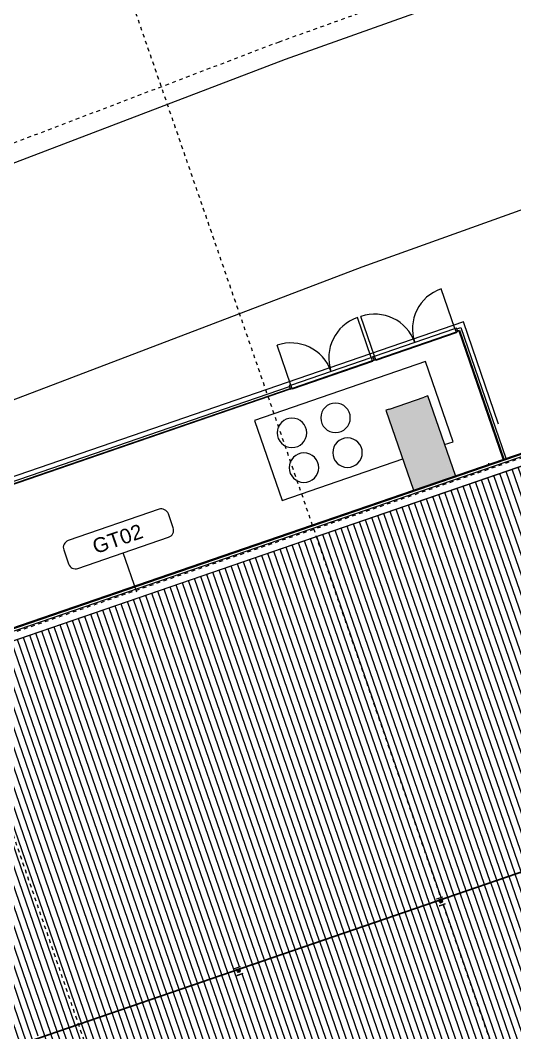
# Model space of a CAD drawing. Header units: metres. Extents: x -2477 to -2336, y 3945 to 4052.
# Drawn here: x -2428.6 to -2415.2, y 3994.95 to 4022.42 of the extents above; entities that cross this region are included whole.
import ezdxf

# ---------------------------------------------------------------- set-up
doc = ezdxf.new("R2010")
doc.units = ezdxf.units.M
doc.linetypes.add('AEC_Double Dash', pattern=[0.039, 0.015, -0.004, 0.006, -0.004, 0.006, -0.004])
doc.linetypes.add('Grid Line', pattern=[0.021, 0.012, -0.003, 0.003, -0.003])
for name, color, linetype, lineweight in [('A-DETL-GENF', 92, 'Continuous', 5), ('A-DOOR', 31, 'Continuous', 5), ('A-FLOR', 192, 'Continuous', 5), ('A-GENM', 13, 'Continuous', 5), ('A-GLAZ-CURT', 52, 'Continuous', 5), ('A-GLAZ-CWMG', 51, 'Continuous', 5), ('A-ROOF', 132, 'Continuous', 5), ('A-ROOF-IDEN', 132, 'Continuous', 5), ('A-ROOF-OTLN', 132, 'Continuous', 5), ('A-ROOF-PATT', 132, 'Continuous', 5), ('A-WALL', 113, 'Continuous', 5), ('C-PROP-LINE', 91, 'AEC_Double Dash', 13), ('Q-SPCQ', 91, 'Continuous', 5), ('S-GRID', 1, 'Continuous', 5)]:
    doc.layers.add(name, color=color, linetype=linetype, lineweight=lineweight)
doc.styles.add('Arial_1', font='arial.ttf', dxfattribs={"height": 0.4})

# ---------------------------------------------------------------- blocks, each defined once
blk = doc.blocks.new('Mechanical - Condensers - Mechanical - Condensers-1249279-ROOF - Part A')
at = {"layer": 'A-GENM'}
for points in [[(-2417.848, 4009.708), (-2416.902, 4010.034), (-2417.648, 4012.199), (-2418.593, 4011.874), (-2417.854, 4009.726)], [(-2416.902, 4010.034), (-2416.807, 4010.066), (-2417.553, 4012.232), (-2417.648, 4012.199), (-2416.908, 4010.052)], [(-2417.942, 4009.676), (-2417.848, 4009.708), (-2418.593, 4011.874), (-2418.688, 4011.841), (-2417.96, 4009.726)]]:
    blk.add_hatch(color=256, dxfattribs=at).paths.add_polyline_path(points)
for p, q in [((-2417.617, 4013.162), (-2422.251, 4011.566)), ((-2416.869, 4010.987), (-2417.617, 4013.162)), ((-2418.593, 4011.874), (-2417.648, 4012.199)), ((-2417.553, 4012.232), (-2417.648, 4012.199)), ((-2416.807, 4010.066), (-2417.553, 4012.232)), ((-2418.593, 4011.874), (-2418.688, 4011.841)), ((-2418.688, 4011.841), (-2417.942, 4009.676)), ((-2422.251, 4011.566), (-2421.502, 4009.392)), ((-2417.097, 4010.908), (-2416.869, 4010.987)), ((-2421.502, 4009.392), (-2418.232, 4010.518))]:
    blk.add_line(p, q, dxfattribs=at)
for centre, start, end in [((-2420.053, 4011.634), 0, 180), ((-2421.235, 4011.227), 0, 180), ((-2420.053, 4011.634), 180, 0), ((-2421.235, 4011.227), 180, 0), ((-2419.728, 4010.689), 0, 180), ((-2420.91, 4010.282), 0, 180), ((-2419.728, 4010.689), 180, 0), ((-2420.91, 4010.282), 180, 0)]:
    blk.add_arc(centre, 0.4, start, end, dxfattribs=at)
blk = doc.blocks.new('Static Line_Sayfa_Metal Deck_Pan Mount - Up to 15 _ pitch - Max 2 Users-1845519-ROOF - Part A')
at = {"layer": 'Q-SPCQ'}
for p, q in [((-2356.89, 4019.336), (-2444.629, 3989.124)), ((-2444.627, 3989.116), (-2356.888, 4019.328)), ((-2417.309, 3998.582), (-2417.306, 3998.584)), ((-2417.305, 3998.584), (-2417.148, 3998.638)), ((-2417.274, 3998.546), (-2417.277, 3998.544)), ((-2417.276, 3998.539), (-2417.277, 3998.544)), ((-2417.274, 3998.534), (-2417.276, 3998.539)), ((-2417.274, 3998.534), (-2417.269, 3998.534)), ((-2417.152, 3998.588), (-2417.271, 3998.547)), ((-2417.267, 3998.535), (-2417.147, 3998.576)), ((-2417.245, 3998.543), (-2417.245, 3998.542)), ((-2417.243, 3998.537), (-2417.245, 3998.541)), ((-2417.245, 3998.541), (-2417.245, 3998.541)), ((-2417.227, 3998.49), (-2417.243, 3998.537)), ((-2417.227, 3998.49), (-2417.227, 3998.49)), ((-2417.213, 3998.511), (-2417.213, 3998.511)), ((-2417.208, 3998.481), (-2417.161, 3998.497)), ((-2417.208, 3998.481), (-2417.161, 3998.497)), ((-2417.206, 3998.515), (-2417.205, 3998.514)), ((-2417.204, 3998.515), (-2417.204, 3998.515)), ((-2417.185, 3998.522), (-2417.185, 3998.522)), ((-2417.183, 3998.522), (-2417.183, 3998.522)), ((-2417.175, 3998.524), (-2417.176, 3998.524)), ((-2417.169, 3998.568), (-2417.17, 3998.569)), ((-2417.169, 3998.567), (-2417.169, 3998.567)), ((-2417.169, 3998.567), (-2417.168, 3998.563)), ((-2417.168, 3998.563), (-2417.152, 3998.516)), ((-2417.151, 3998.516), (-2417.152, 3998.516)), ((-2417.145, 3998.589), (-2417.149, 3998.589)), ((-2417.147, 3998.639), (-2417.143, 3998.639)), ((-2417.145, 3998.589), (-2417.143, 3998.585)), ((-2417.145, 3998.577), (-2417.141, 3998.579)), ((-2417.143, 3998.585), (-2417.141, 3998.579)), ((-2417.241, 3998.396), (-2417.244, 3998.393)), ((-2417.242, 3998.394), (-2417.239, 3998.396)), ((-2417.083, 3998.45), (-2417.24, 3998.396)), ((-2417.239, 3998.396), (-2417.085, 3998.449)), ((-2417.084, 3998.45), (-2417.08, 3998.45)), ((-2417.079, 3998.45), (-2417.082, 3998.45)), ((-2422.793, 3996.694), (-2422.789, 3996.696)), ((-2422.789, 3996.696), (-2422.632, 3996.75)), ((-2422.757, 3996.658), (-2422.761, 3996.655)), ((-2422.759, 3996.651), (-2422.761, 3996.655)), ((-2422.757, 3996.646), (-2422.759, 3996.651)), ((-2422.757, 3996.646), (-2422.753, 3996.646)), ((-2422.635, 3996.7), (-2422.755, 3996.659)), ((-2422.751, 3996.646), (-2422.631, 3996.688)), ((-2422.729, 3996.655), (-2422.728, 3996.653)), ((-2422.727, 3996.649), (-2422.728, 3996.653)), ((-2422.728, 3996.653), (-2422.728, 3996.653)), ((-2422.711, 3996.602), (-2422.727, 3996.649)), ((-2422.567, 3996.562), (-2422.724, 3996.508)), ((-2422.722, 3996.508), (-2422.568, 3996.561)), ((-2422.711, 3996.602), (-2422.711, 3996.602)), ((-2422.697, 3996.623), (-2422.697, 3996.623)), ((-2422.692, 3996.593), (-2422.644, 3996.609)), ((-2422.692, 3996.593), (-2422.644, 3996.609)), ((-2422.689, 3996.626), (-2422.689, 3996.626)), ((-2422.687, 3996.627), (-2422.687, 3996.627)), ((-2422.669, 3996.634), (-2422.669, 3996.634)), ((-2422.667, 3996.633), (-2422.667, 3996.634)), ((-2422.659, 3996.636), (-2422.659, 3996.636)), ((-2422.653, 3996.679), (-2422.653, 3996.681)), ((-2422.653, 3996.679), (-2422.653, 3996.679)), ((-2422.653, 3996.679), (-2422.651, 3996.675)), ((-2422.651, 3996.675), (-2422.635, 3996.628)), ((-2422.635, 3996.628), (-2422.635, 3996.628)), ((-2422.628, 3996.701), (-2422.633, 3996.701)), ((-2422.631, 3996.751), (-2422.627, 3996.751)), ((-2422.629, 3996.689), (-2422.625, 3996.691)), ((-2422.628, 3996.701), (-2422.627, 3996.696)), ((-2422.627, 3996.696), (-2422.625, 3996.691)), ((-2422.567, 3996.561), (-2422.564, 3996.561)), ((-2422.562, 3996.562), (-2422.566, 3996.562)), ((-2422.725, 3996.508), (-2422.728, 3996.505)), ((-2422.726, 3996.506), (-2422.723, 3996.508))]:
    blk.add_line(p, q, dxfattribs=at)
at = {"layer": 'Q-SPCQ', "flags": 128}
for points in [[(-2417.274, 3998.546), (-2417.273, 3998.546), (-2417.273, 3998.546), (-2417.272, 3998.547), (-2417.272, 3998.547), (-2417.272, 3998.547), (-2417.271, 3998.547)], [(-2417.267, 3998.535), (-2417.268, 3998.535), (-2417.268, 3998.534), (-2417.268, 3998.534), (-2417.269, 3998.534), (-2417.269, 3998.534), (-2417.269, 3998.534)], [(-2417.198, 3998.529), (-2417.199, 3998.529), (-2417.199, 3998.529), (-2417.2, 3998.529), (-2417.2, 3998.529), (-2417.2, 3998.528), (-2417.201, 3998.528), (-2417.201, 3998.528), (-2417.202, 3998.528), (-2417.202, 3998.527), (-2417.202, 3998.527), (-2417.203, 3998.527), (-2417.203, 3998.526), (-2417.203, 3998.526), (-2417.204, 3998.526), (-2417.204, 3998.525), (-2417.204, 3998.525), (-2417.204, 3998.525), (-2417.205, 3998.524), (-2417.205, 3998.524), (-2417.205, 3998.523), (-2417.205, 3998.523), (-2417.206, 3998.522), (-2417.206, 3998.522), (-2417.206, 3998.522), (-2417.206, 3998.521), (-2417.206, 3998.521), (-2417.206, 3998.52), (-2417.206, 3998.52), (-2417.206, 3998.519), (-2417.206, 3998.519), (-2417.206, 3998.518), (-2417.206, 3998.518), (-2417.206, 3998.517), (-2417.206, 3998.517), (-2417.206, 3998.516), (-2417.206, 3998.516), (-2417.206, 3998.516), (-2417.206, 3998.515), (-2417.206, 3998.515), (-2417.206, 3998.515)], [(-2417.198, 3998.528), (-2417.198, 3998.528), (-2417.199, 3998.528), (-2417.199, 3998.527), (-2417.199, 3998.527), (-2417.2, 3998.527), (-2417.2, 3998.527), (-2417.2, 3998.527), (-2417.201, 3998.526), (-2417.201, 3998.526), (-2417.201, 3998.526), (-2417.201, 3998.526), (-2417.202, 3998.525), (-2417.202, 3998.525), (-2417.202, 3998.525), (-2417.202, 3998.524), (-2417.203, 3998.524), (-2417.203, 3998.524), (-2417.203, 3998.523), (-2417.203, 3998.523), (-2417.203, 3998.523), (-2417.204, 3998.522), (-2417.204, 3998.522), (-2417.204, 3998.522), (-2417.204, 3998.521), (-2417.204, 3998.521), (-2417.204, 3998.521), (-2417.204, 3998.52), (-2417.204, 3998.52), (-2417.204, 3998.519), (-2417.204, 3998.519), (-2417.204, 3998.519), (-2417.204, 3998.518), (-2417.204, 3998.518), (-2417.204, 3998.517), (-2417.204, 3998.517), (-2417.204, 3998.517), (-2417.204, 3998.516), (-2417.204, 3998.516), (-2417.204, 3998.516), (-2417.204, 3998.515)], [(-2417.183, 3998.522), (-2417.184, 3998.523), (-2417.184, 3998.523), (-2417.184, 3998.524), (-2417.184, 3998.524), (-2417.184, 3998.524), (-2417.185, 3998.525), (-2417.185, 3998.525), (-2417.185, 3998.525), (-2417.185, 3998.526), (-2417.186, 3998.526), (-2417.186, 3998.527), (-2417.186, 3998.527), (-2417.187, 3998.527), (-2417.187, 3998.528), (-2417.188, 3998.528), (-2417.188, 3998.528), (-2417.188, 3998.528), (-2417.189, 3998.529), (-2417.189, 3998.529), (-2417.19, 3998.529), (-2417.19, 3998.529), (-2417.19, 3998.529), (-2417.191, 3998.53), (-2417.191, 3998.53), (-2417.192, 3998.53), (-2417.192, 3998.53), (-2417.193, 3998.53), (-2417.193, 3998.53), (-2417.194, 3998.53), (-2417.194, 3998.53), (-2417.195, 3998.53), (-2417.195, 3998.53), (-2417.195, 3998.53), (-2417.196, 3998.53), (-2417.196, 3998.53), (-2417.197, 3998.53), (-2417.197, 3998.53), (-2417.198, 3998.53), (-2417.198, 3998.529), (-2417.198, 3998.529)], [(-2417.185, 3998.522), (-2417.186, 3998.522), (-2417.186, 3998.523), (-2417.186, 3998.523), (-2417.186, 3998.523), (-2417.186, 3998.524), (-2417.186, 3998.524), (-2417.187, 3998.524), (-2417.187, 3998.525), (-2417.187, 3998.525), (-2417.187, 3998.525), (-2417.188, 3998.525), (-2417.188, 3998.526), (-2417.188, 3998.526), (-2417.189, 3998.526), (-2417.189, 3998.526), (-2417.189, 3998.527), (-2417.19, 3998.527), (-2417.19, 3998.527), (-2417.19, 3998.527), (-2417.191, 3998.527), (-2417.191, 3998.528), (-2417.191, 3998.528), (-2417.192, 3998.528), (-2417.192, 3998.528), (-2417.192, 3998.528), (-2417.193, 3998.528), (-2417.193, 3998.528), (-2417.194, 3998.528), (-2417.194, 3998.528), (-2417.194, 3998.528), (-2417.195, 3998.528), (-2417.195, 3998.528), (-2417.195, 3998.528), (-2417.196, 3998.528), (-2417.196, 3998.528), (-2417.197, 3998.528), (-2417.197, 3998.528), (-2417.197, 3998.528), (-2417.198, 3998.528), (-2417.198, 3998.528)], [(-2417.152, 3998.588), (-2417.151, 3998.588), (-2417.151, 3998.588), (-2417.15, 3998.589), (-2417.15, 3998.589), (-2417.15, 3998.589), (-2417.149, 3998.589)], [(-2417.145, 3998.577), (-2417.146, 3998.577), (-2417.146, 3998.577), (-2417.146, 3998.576), (-2417.147, 3998.576), (-2417.147, 3998.576), (-2417.147, 3998.576)], [(-2422.757, 3996.658), (-2422.757, 3996.658), (-2422.756, 3996.658), (-2422.756, 3996.658), (-2422.756, 3996.658), (-2422.755, 3996.659), (-2422.755, 3996.659)], [(-2422.751, 3996.646), (-2422.751, 3996.646), (-2422.752, 3996.646), (-2422.752, 3996.646), (-2422.752, 3996.646), (-2422.753, 3996.646), (-2422.753, 3996.646)], [(-2422.682, 3996.641), (-2422.682, 3996.641), (-2422.683, 3996.641), (-2422.683, 3996.641), (-2422.684, 3996.641), (-2422.684, 3996.64), (-2422.684, 3996.64), (-2422.685, 3996.64), (-2422.685, 3996.639), (-2422.686, 3996.639), (-2422.686, 3996.639), (-2422.686, 3996.639), (-2422.687, 3996.638), (-2422.687, 3996.638), (-2422.687, 3996.638), (-2422.688, 3996.637), (-2422.688, 3996.637), (-2422.688, 3996.636), (-2422.688, 3996.636), (-2422.689, 3996.636), (-2422.689, 3996.635), (-2422.689, 3996.635), (-2422.689, 3996.634), (-2422.689, 3996.634), (-2422.689, 3996.633), (-2422.69, 3996.633), (-2422.69, 3996.633), (-2422.69, 3996.632), (-2422.69, 3996.632), (-2422.69, 3996.631), (-2422.69, 3996.631), (-2422.69, 3996.63), (-2422.69, 3996.63), (-2422.69, 3996.629), (-2422.69, 3996.629), (-2422.69, 3996.628), (-2422.69, 3996.628), (-2422.69, 3996.627), (-2422.689, 3996.627), (-2422.689, 3996.626), (-2422.689, 3996.626)], [(-2422.681, 3996.64), (-2422.682, 3996.639), (-2422.682, 3996.639), (-2422.682, 3996.639), (-2422.683, 3996.639), (-2422.683, 3996.639), (-2422.683, 3996.639), (-2422.684, 3996.638), (-2422.684, 3996.638), (-2422.684, 3996.638), (-2422.685, 3996.638), (-2422.685, 3996.637), (-2422.685, 3996.637), (-2422.685, 3996.637), (-2422.686, 3996.637), (-2422.686, 3996.636), (-2422.686, 3996.636), (-2422.686, 3996.636), (-2422.687, 3996.635), (-2422.687, 3996.635), (-2422.687, 3996.635), (-2422.687, 3996.634), (-2422.687, 3996.634), (-2422.687, 3996.634), (-2422.688, 3996.633), (-2422.688, 3996.633), (-2422.688, 3996.632), (-2422.688, 3996.632), (-2422.688, 3996.632), (-2422.688, 3996.631), (-2422.688, 3996.631), (-2422.688, 3996.63), (-2422.688, 3996.63), (-2422.688, 3996.63), (-2422.688, 3996.629), (-2422.688, 3996.629), (-2422.688, 3996.629), (-2422.688, 3996.628), (-2422.688, 3996.628), (-2422.687, 3996.627), (-2422.687, 3996.627)], [(-2422.667, 3996.634), (-2422.667, 3996.634), (-2422.667, 3996.635), (-2422.668, 3996.635), (-2422.668, 3996.636), (-2422.668, 3996.636), (-2422.668, 3996.637), (-2422.668, 3996.637), (-2422.669, 3996.637), (-2422.669, 3996.638), (-2422.669, 3996.638), (-2422.67, 3996.638), (-2422.67, 3996.639), (-2422.67, 3996.639), (-2422.671, 3996.639), (-2422.671, 3996.64), (-2422.671, 3996.64), (-2422.672, 3996.64), (-2422.672, 3996.64), (-2422.673, 3996.641), (-2422.673, 3996.641), (-2422.674, 3996.641), (-2422.674, 3996.641), (-2422.674, 3996.641), (-2422.675, 3996.641), (-2422.675, 3996.642), (-2422.676, 3996.642), (-2422.676, 3996.642), (-2422.677, 3996.642), (-2422.677, 3996.642), (-2422.678, 3996.642), (-2422.678, 3996.642), (-2422.679, 3996.642), (-2422.679, 3996.642), (-2422.68, 3996.642), (-2422.68, 3996.642), (-2422.68, 3996.642), (-2422.681, 3996.642), (-2422.681, 3996.641), (-2422.682, 3996.641), (-2422.682, 3996.641)], [(-2422.669, 3996.634), (-2422.669, 3996.634), (-2422.669, 3996.634), (-2422.669, 3996.635), (-2422.67, 3996.635), (-2422.67, 3996.635), (-2422.67, 3996.636), (-2422.67, 3996.636), (-2422.671, 3996.636), (-2422.671, 3996.637), (-2422.671, 3996.637), (-2422.671, 3996.637), (-2422.672, 3996.638), (-2422.672, 3996.638), (-2422.672, 3996.638), (-2422.672, 3996.638), (-2422.673, 3996.638), (-2422.673, 3996.639), (-2422.673, 3996.639), (-2422.674, 3996.639), (-2422.674, 3996.639), (-2422.674, 3996.639), (-2422.675, 3996.64), (-2422.675, 3996.64), (-2422.676, 3996.64), (-2422.676, 3996.64), (-2422.676, 3996.64), (-2422.677, 3996.64), (-2422.677, 3996.64), (-2422.677, 3996.64), (-2422.678, 3996.64), (-2422.678, 3996.64), (-2422.679, 3996.64), (-2422.679, 3996.64), (-2422.679, 3996.64), (-2422.68, 3996.64), (-2422.68, 3996.64), (-2422.681, 3996.64), (-2422.681, 3996.64), (-2422.681, 3996.64), (-2422.681, 3996.64)], [(-2422.635, 3996.7), (-2422.635, 3996.7), (-2422.634, 3996.7), (-2422.634, 3996.7), (-2422.634, 3996.7), (-2422.633, 3996.7), (-2422.633, 3996.701)], [(-2422.629, 3996.689), (-2422.629, 3996.689), (-2422.629, 3996.688), (-2422.63, 3996.688), (-2422.63, 3996.688), (-2422.631, 3996.688), (-2422.631, 3996.688)]]:
    blk.add_lwpolyline(points, dxfattribs=at)
at = {"layer": 'Q-SPCQ'}
for centre, major_axis, ratio, start_param, end_param in [((-2417.305, 3998.584), (0.000946, 0.000326), 0.087156, 1.570796, 2.889433), ((-2417.305, 3998.523), (0.0662, 0.0228), 0.087156, 5.824402, 6.053794), ((-2417.213, 3998.495), (0.0142, 0.0049), 0.996195, 3.141593, 4.712389), ((-2417.213, 3998.495), (0.0142, 0.0049), 0.996195, 3.403392, 4.712389), ((-2417.194, 3998.518), (0.0188, 0.0065), 0.996195, 1.570796, 4.712389), ((-2417.194, 3998.518), (0.0188, 0.0065), 0.996195, 3.141593, 4.712389), ((-2417.194, 3998.518), (0.0111, 0.0038), 0.996195, 1.570796, 4.712389), ((-2417.194, 3998.518), (0.0188, 0.0065), 0.996195, 4.712389, 7.853982), ((-2417.194, 3998.518), (0.0111, 0.0038), 0.996195, 4.712389, 7.853982), ((-2417.194, 3998.518), (0.0188, 0.0065), 0.996195, 4.712389, 6.283185), ((-2417.111, 3998.59), (0.0662, 0.0228), 0.087156, 3.370984, 3.600375), ((-2417.166, 3998.512), (0.0142, 0.0049), 0.996195, 4.712389, 6.283185), ((-2417.166, 3998.511), (0.0142, 0.0049), 0.996195, 4.712389, 6.021386), ((-2417.148, 3998.638), (0.000946, 0.000326), 0.087156, 0.252159, 1.570796), ((-2417.24, 3998.396), (0.000946, 0.000326), 0.087156, 1.570796, 2.889433), ((-2417.239, 3998.396), (0.000946, 0.000326), 0.087156, 2.449888, 2.889433), ((-2417.239, 3998.396), (0.000946, 0.000326), 0.087156, 1.570796, 1.790569), ((-2417.085, 3998.449), (0.000946, 0.000326), 0.087156, 1.351024, 1.570796), ((-2417.085, 3998.449), (0.000946, 0.000326), 0.087156, 0.252159, 0.691705), ((-2417.083, 3998.45), (0.000946, 0.000326), 0.087156, 0.252159, 1.570796), ((-2422.789, 3996.696), (0.000946, 0.000326), 0.087156, 1.570796, 2.889433), ((-2422.789, 3996.635), (0.0662, 0.0228), 0.087156, 5.824402, 6.053794), ((-2422.697, 3996.607), (0.0142, 0.0049), 0.996195, 3.141593, 4.712389), ((-2422.697, 3996.607), (0.0142, 0.0049), 0.996195, 3.403392, 4.712389), ((-2422.678, 3996.63), (0.0188, 0.0065), 0.996195, 1.570796, 4.712389), ((-2422.678, 3996.629), (0.0188, 0.0065), 0.996195, 3.141593, 4.712389), ((-2422.678, 3996.63), (0.0111, 0.0038), 0.996195, 1.570796, 4.712389), ((-2422.678, 3996.63), (0.0188, 0.0065), 0.996195, 4.712389, 7.853982), ((-2422.678, 3996.63), (0.0111, 0.0038), 0.996195, 4.712389, 7.853982), ((-2422.678, 3996.629), (0.0188, 0.0065), 0.996195, 4.712389, 6.283185), ((-2422.594, 3996.702), (0.0662, 0.0228), 0.087156, 3.370984, 3.600375), ((-2422.649, 3996.623), (0.0142, 0.0049), 0.996195, 4.712389, 6.283185), ((-2422.649, 3996.623), (0.0142, 0.0049), 0.996195, 4.712389, 6.021386), ((-2422.632, 3996.75), (0.000946, 0.000326), 0.087156, 0.252159, 1.570796), ((-2422.568, 3996.561), (0.000946, 0.000326), 0.087156, 1.351024, 1.570796), ((-2422.568, 3996.561), (0.000946, 0.000326), 0.087156, 0.252159, 0.691705), ((-2422.567, 3996.562), (0.000946, 0.000326), 0.087156, 0.252159, 1.570796), ((-2422.724, 3996.508), (0.000946, 0.000326), 0.087156, 1.570796, 2.889433), ((-2422.722, 3996.508), (0.000946, 0.000326), 0.087156, 2.449888, 2.889433), ((-2422.722, 3996.508), (0.000946, 0.000326), 0.087156, 1.570796, 1.790569)]:
    blk.add_ellipse(centre, major_axis=major_axis, ratio=ratio, start_param=start_param, end_param=end_param, dxfattribs=at)
blk = doc.blocks.new('Rectangular Mullion - LVR002 - Swaged Louvre-3470639-ROOF - Part A')
at = {"layer": 'A-GLAZ-CWMG'}
for p, q in [((-2432.65, 4008.579), (-2421.304, 4012.485)), ((-2421.304, 4012.485), (-2421.286, 4012.432)), ((-2432.632, 4008.525), (-2421.286, 4012.432)), ((-2421.28, 4012.413), (-2432.625, 4008.506)), ((-2421.286, 4012.432), (-2421.28, 4012.413))]:
    blk.add_line(p, q, dxfattribs=at)
blk = doc.blocks.new('Rectangular Mullion - LVR002 - Swaged Louvre-3391566-ROOF - Part A')
at = {"layer": 'A-GLAZ-CWMG'}
for p, q in [((-2415.511, 4010.512), (-2416.708, 4013.987)), ((-2416.696, 4014.013), (-2415.493, 4010.519)), ((-2416.661, 4014.085), (-2415.439, 4010.537))]:
    blk.add_line(p, q, dxfattribs=at)
blk = doc.blocks.new('System Panel - Glazed-3506238-ROOF - Part A')
at = {"layer": 'A-GLAZ-CURT'}
for p, q in [((-0.003, 0.05), (0.003, 0.05)), ((-0.003, 0.05), (-0.003, 0.025)), ((0.003, 0.025), (-0.003, 0.025)), ((0.003, 0.05), (0.003, 0.025))]:
    blk.add_line(p, q, dxfattribs=at)
blk = doc.blocks.new('Rectangular Mullion - LVR002 - Swaged Louvre-3391567-ROOF - Part A')
at = {"layer": 'A-GLAZ-CWMG'}
for p, q in [((-2416.766, 4014.048), (-2416.661, 4014.085)), ((-2416.747, 4013.995), (-2416.696, 4014.013)), ((-2416.708, 4013.987), (-2416.741, 4013.976))]:
    blk.add_line(p, q, dxfattribs=at)
blk = doc.blocks.new('Curtain_Wall_Louvre_DoubleDoor - Louvre Double Door-3474384-ROOF - Part A')
at = {"layer": 'A-DOOR'}
for p, q in [((-1.15, 0.065), (-1.15, 0.067)), ((-1.15, 0.067), (1.15, 0.067)), ((-1.15, 0.05), (-1.15, 0.065)), ((-1.15, 0.065), (1.15, 0.065)), ((-0.02, 0.05), (-0.02, 0.058)), ((-0.02, 0.058), (0.02, 0.058)), ((0.02, 0.058), (0.02, 0.05)), ((1.15, 0.067), (1.15, 0.065)), ((1.15, 0.065), (1.15, 0.05)), ((-1.15, -0.05), (-1.15, -1.192)), ((1.15, -0.05), (1.15, -1.192))]:
    blk.add_line(p, q, dxfattribs=at)
for centre, start, end in [((-1.15, -0.042), 270, 359.5961), ((1.15, -0.042), 180.4039, 270)]:
    blk.add_arc(centre, 1.15, start, end, dxfattribs=at)
blk = doc.blocks.new('Rectangular Mullion - 50x100mm-3466162-ROOF - Part A')
at = {"layer": 'A-GLAZ-CWMG'}
for p, q in [((-2407.16, 4017.381), (-2404.986, 4018.129)), ((-2404.953, 4018.035), (-2407.127, 4017.286)), ((-2404.986, 4018.129), (-2404.953, 4018.035)), ((-2407.127, 4017.286), (-2407.16, 4017.381))]:
    blk.add_line(p, q, dxfattribs=at)
blk = doc.blocks.new('Rectangular Mullion - 50x100mm-3397065-ROOF - Part A')
at = {"layer": 'A-GLAZ-CWMG'}
for p, q in [((-0.05, -0.05), (-0.05, 0.05)), ((-0.05, 0.05), (0, 0.05)), ((0, 0.05), (0, -0.05)), ((0, -0.05), (-0.05, -0.05))]:
    blk.add_line(p, q, dxfattribs=at)
blk = doc.blocks.new('Rectangular Mullion - 50x100mm-3396235-ROOF - Part A')
at = {"layer": 'A-GLAZ-CWMG'}
for p, q in [((0, 0.05), (-0.05, 0.05)), ((-0.05, 0.05), (-0.05, -0.05)), ((0, -0.05), (0, 0.05)), ((-0.05, -0.05), (0, -0.05))]:
    blk.add_line(p, q, dxfattribs=at)
blk = doc.blocks.new('Curtain_Wall_Louvre_DoubleDoor - Louvre Double Door-3474538-ROOF - Part A')
at = {"layer": 'A-DOOR'}
for p, q in [((-1.15, 0.065), (-1.15, 0.067)), ((-1.15, 0.067), (1.15, 0.067)), ((-1.15, 0.05), (-1.15, 0.065)), ((-1.15, 0.065), (1.15, 0.065)), ((-0.02, 0.05), (-0.02, 0.058)), ((-0.02, 0.058), (0.02, 0.058)), ((0.02, 0.058), (0.02, 0.05)), ((1.15, 0.067), (1.15, 0.065)), ((1.15, 0.065), (1.15, 0.05)), ((-1.15, -0.05), (-1.15, -1.192)), ((1.15, -0.05), (1.15, -1.192))]:
    blk.add_line(p, q, dxfattribs=at)
for centre, start, end in [((-1.15, -0.042), 270, 359.5962), ((1.15, -0.042), 180.4038, 270)]:
    blk.add_arc(centre, 1.15, start, end, dxfattribs=at)
blk = doc.blocks.new('Rectangular Mullion - 50x100mm-3470302-ROOF - Part A')
at = {"layer": 'A-GLAZ-CWMG'}
for p, q in [((-2391.276, 4022.85), (-2389.101, 4023.599)), ((-2389.068, 4023.504), (-2391.243, 4022.756)), ((-2389.101, 4023.599), (-2389.068, 4023.504)), ((-2391.243, 4022.756), (-2391.276, 4022.85))]:
    blk.add_line(p, q, dxfattribs=at)
blk = doc.blocks.new('Family - ___-240017-ROOF - Part A')
at = {"layer": 'C-PROP-LINE'}
for p, q in [((-2388.364, 4033.725), (-2421.585, 4021.829)), ((-2421.585, 4021.829), (-2439.332, 4015.057))]:
    blk.add_line(p, q, dxfattribs=at)
blk = doc.blocks.new('Dimension - Grids _2D_ - 1-200-1063973-ROOF - Part A')
at = {"layer": 'A-DETL-GENF'}
for p, q in [((-4.523, 0.5), (-5.023, 0)), ((-5.023, 0), (-4.523, 0.5)), ((4.877, 0.5), (-4.523, 0.5)), ((-4.523, 0.5), (4.877, 0.5)), ((5.377, 0), (4.877, 0.5)), ((5.377, 0), (4.877, 0.5)), ((-5.023, 0), (-4.523, -0.5)), ((-5.023, 0), (-4.523, -0.5)), ((4.877, -0.5), (5.377, 0)), ((5.377, 0), (4.877, -0.5)), ((-4.523, -0.5), (4.877, -0.5)), ((-4.523, -0.5), (4.877, -0.5))]:
    blk.add_line(p, q, dxfattribs=at)
blk = doc.blocks.new('Gutter Tag - Roof Tag 15W-1593562-ROOF - Part A')
at = {"layer": 'A-ROOF-IDEN'}
for p, q in [((0.0065, 0.002), (-0.0065, 0.002)), ((-0.0075, 0.001), (-0.0075, -0.001)), ((0.0075, -0.001), (0.0075, 0.001)), ((-0.0065, -0.002), (0.0065, -0.002))]:
    blk.add_line(p, q, dxfattribs=at)
for centre, start, end in [((-0.0065, 0.001), 90, 180), ((0.0065, 0.001), 360, 90), ((-0.0065, -0.001), 180, 270), ((0.0065, -0.001), 270, 0)]:
    blk.add_arc(centre, 0.001, start, end, dxfattribs=at)

msp = doc.modelspace()

# ---------------------------------------------------------------- hatches: boundary and pattern name
at = {"layer": 'A-ROOF-PATT'}
h = msp.add_hatch(dxfattribs=at)
h.set_pattern_fill('FP_3', color=256, style=0, pattern_type=2)
h.set_pattern_definition([(289, (-11.344, 32.944), (0.165465751, 0.056974427), [])])
h.paths.add_polyline_path([(-2452.821, 3976.7), (-2347.954, 4012.81), (-2353.849, 4029.929), (-2353.842, 4029.932), (-2354.291, 4031.234), (-2459.175, 3995.119), (-2453.039, 3977.33)])
h.paths.add_polyline_path([(-2449.674, 3987.384), (-2449.671, 3987.386), (-2449.671, 3987.385)])
h.paths.add_polyline_path([(-2448.824, 3987.677), (-2448.821, 3987.679), (-2448.822, 3987.678)])
h.paths.add_polyline_path([(-2448.314, 3987.853), (-2448.312, 3987.855), (-2448.312, 3987.854)])
h.paths.add_polyline_path([(-2356.499, 4019.469), (-2356.496, 4019.471), (-2356.496, 4019.47)])
h.paths.add_polyline_path([(-2355.649, 4019.761), (-2355.646, 4019.764), (-2355.646, 4019.763)])
h.paths.add_polyline_path([(-2355.139, 4019.937), (-2355.136, 4019.939), (-2355.136, 4019.938)])
h.paths.add_polyline_path([(-2352.023, 4021.002), (-2352.031, 4021), (-2352.024, 4021.001)])
h.paths.add_polyline_path([(-2353.553, 4020.475), (-2353.561, 4020.474), (-2353.554, 4020.475)])
h.paths.add_polyline_path([(-2445.199, 3988.919), (-2445.207, 3988.918), (-2445.201, 3988.919)])
h.paths.add_polyline_path([(-2446.729, 3988.392), (-2446.737, 3988.39), (-2446.73, 3988.392)])
h.paths.add_polyline_path([(-2450.335, 3987.035), (-2450.384, 3987.183), (-2449.864, 3987.362), (-2449.85, 3987.324), (-2449.703, 3987.375), (-2449.427, 3987.47), (-2449.421, 3987.473), (-2444.712, 3989.097), (-2444.727, 3989.141), (-2444.723, 3989.141), (-2444.723, 3989.144), (-2444.565, 3989.198), (-2444.565, 3989.198), (-2444.561, 3989.198), (-2444.546, 3989.153), (-2439.228, 3990.984), (-2439.243, 3991.029), (-2439.239, 3991.029), (-2439.239, 3991.032), (-2439.082, 3991.086), (-2439.082, 3991.086), (-2439.078, 3991.086), (-2439.062, 3991.041), (-2433.744, 3992.872), (-2433.76, 3992.917), (-2433.756, 3992.918), (-2433.756, 3992.92), (-2433.598, 3992.974), (-2433.598, 3992.974), (-2433.594, 3992.974), (-2433.579, 3992.929), (-2428.261, 3994.76), (-2428.276, 3994.805), (-2428.272, 3994.806), (-2428.272, 3994.808), (-2428.114, 3994.862), (-2428.114, 3994.862), (-2428.11, 3994.862), (-2428.095, 3994.817), (-2422.777, 3996.649), (-2422.793, 3996.694), (-2422.789, 3996.694), (-2422.789, 3996.696), (-2422.631, 3996.75), (-2422.631, 3996.751), (-2422.627, 3996.75), (-2422.611, 3996.705), (-2417.293, 3998.537), (-2417.309, 3998.582), (-2417.305, 3998.582), (-2417.305, 3998.584), (-2417.147, 3998.638), (-2417.147, 3998.639), (-2417.143, 3998.638), (-2417.128, 3998.594), (-2411.81, 4000.425), (-2411.825, 4000.47), (-2411.822, 4000.47), (-2411.821, 4000.473), (-2411.664, 4000.527), (-2411.664, 4000.527), (-2411.66, 4000.527), (-2411.644, 4000.482), (-2406.327, 4002.314), (-2406.342, 4002.358), (-2406.338, 4002.358), (-2406.338, 4002.361), (-2406.18, 4002.415), (-2406.18, 4002.415), (-2406.176, 4002.415), (-2406.161, 4002.37), (-2400.843, 4004.201), (-2400.858, 4004.246), (-2400.854, 4004.247), (-2400.854, 4004.249), (-2400.697, 4004.303), (-2400.697, 4004.303), (-2400.693, 4004.303), (-2400.677, 4004.258), (-2395.359, 4006.089), (-2395.375, 4006.134), (-2395.371, 4006.135), (-2395.371, 4006.137), (-2395.213, 4006.191), (-2395.213, 4006.191), (-2395.209, 4006.191), (-2395.194, 4006.146), (-2389.876, 4007.978), (-2389.891, 4008.023), (-2389.887, 4008.023), (-2389.887, 4008.025), (-2389.729, 4008.079), (-2389.729, 4008.08), (-2389.725, 4008.079), (-2389.71, 4008.035), (-2384.392, 4009.866), (-2384.408, 4009.911), (-2384.404, 4009.911), (-2384.404, 4009.914), (-2384.246, 4009.968), (-2384.246, 4009.968), (-2384.242, 4009.968), (-2384.226, 4009.923), (-2378.908, 4011.754), (-2378.924, 4011.799), (-2378.92, 4011.799), (-2378.92, 4011.802), (-2378.762, 4011.856), (-2378.762, 4011.856), (-2378.758, 4011.856), (-2378.743, 4011.811), (-2373.425, 4013.642), (-2373.44, 4013.687), (-2373.437, 4013.688), (-2373.436, 4013.69), (-2373.279, 4013.744), (-2373.279, 4013.744), (-2373.275, 4013.744), (-2373.259, 4013.699), (-2367.941, 4015.53), (-2367.957, 4015.575), (-2367.953, 4015.576), (-2367.953, 4015.578), (-2367.795, 4015.632), (-2367.795, 4015.632), (-2367.791, 4015.632), (-2367.776, 4015.587), (-2362.458, 4017.419), (-2362.473, 4017.464), (-2362.469, 4017.464), (-2362.469, 4017.466), (-2362.312, 4017.52), (-2362.312, 4017.521), (-2362.308, 4017.52), (-2362.292, 4017.476), (-2356.974, 4019.307), (-2356.99, 4019.352), (-2356.986, 4019.352), (-2356.986, 4019.355), (-2356.828, 4019.409), (-2356.828, 4019.409), (-2356.824, 4019.408), (-2356.807, 4019.364), (-2356.534, 4019.458), (-2356.258, 4019.553), (-2356.212, 4019.569), (-2356.201, 4019.572), (-2355.797, 4019.712), (-2351.668, 4021.133), (-2351.68, 4021.17), (-2351.159, 4021.35), (-2351.109, 4021.202), (-2351.631, 4021.023), (-2351.666, 4021.125), (-2352.236, 4020.928), (-2356.805, 4019.354), (-2356.759, 4019.22), (-2356.764, 4019.223), (-2356.764, 4019.22), (-2356.765, 4019.219), (-2356.922, 4019.166), (-2356.922, 4019.166), (-2356.925, 4019.163), (-2356.972, 4019.299), (-2362.29, 4017.468), (-2362.243, 4017.332), (-2362.247, 4017.334), (-2362.248, 4017.332), (-2362.249, 4017.331), (-2362.405, 4017.278), (-2362.405, 4017.278), (-2362.408, 4017.275), (-2362.455, 4017.411), (-2367.773, 4015.58), (-2367.726, 4015.444), (-2367.731, 4015.446), (-2367.731, 4015.444), (-2367.733, 4015.443), (-2367.889, 4015.39), (-2367.889, 4015.389), (-2367.892, 4015.387), (-2367.939, 4015.523), (-2373.257, 4013.692), (-2373.21, 4013.556), (-2373.215, 4013.558), (-2373.215, 4013.556), (-2373.216, 4013.555), (-2373.372, 4013.502), (-2373.372, 4013.501), (-2373.375, 4013.499), (-2373.422, 4013.635), (-2378.74, 4011.803), (-2378.694, 4011.668), (-2378.698, 4011.67), (-2378.698, 4011.667), (-2378.7, 4011.667), (-2378.856, 4011.613), (-2378.856, 4011.613), (-2378.859, 4011.611), (-2378.906, 4011.746), (-2384.224, 4009.915), (-2384.177, 4009.779), (-2384.182, 4009.782), (-2384.182, 4009.779), (-2384.183, 4009.779), (-2384.34, 4009.725), (-2384.34, 4009.725), (-2384.343, 4009.722), (-2384.389, 4009.858), (-2389.707, 4008.027), (-2389.661, 4007.891), (-2389.665, 4007.893), (-2389.665, 4007.891), (-2389.667, 4007.89), (-2389.823, 4007.837), (-2389.823, 4007.837), (-2389.826, 4007.834), (-2389.873, 4007.97), (-2395.191, 4006.139), (-2395.144, 4006.003), (-2395.149, 4006.005), (-2395.149, 4006.003), (-2395.153, 4006.001), (-2395.307, 4005.949), (-2395.307, 4005.948), (-2395.31, 4005.946), (-2395.357, 4006.082), (-2400.675, 4004.251), (-2400.628, 4004.115), (-2400.632, 4004.117), (-2400.633, 4004.115), (-2400.634, 4004.114), (-2400.79, 4004.061), (-2400.79, 4004.06), (-2400.793, 4004.058), (-2400.84, 4004.194), (-2406.158, 4002.363), (-2406.111, 4002.227), (-2406.116, 4002.229), (-2406.116, 4002.226), (-2406.118, 4002.226), (-2406.274, 4002.172), (-2406.274, 4002.172), (-2406.277, 4002.17), (-2406.324, 4002.306), (-2411.642, 4000.474), (-2411.595, 4000.339), (-2411.6, 4000.341), (-2411.6, 4000.338), (-2411.601, 4000.338), (-2411.757, 4000.284), (-2411.757, 4000.284), (-2411.76, 4000.282), (-2411.807, 4000.417), (-2417.125, 3998.586), (-2417.079, 3998.45), (-2417.083, 3998.452), (-2417.083, 3998.45), (-2417.085, 3998.449), (-2417.241, 3998.396), (-2417.241, 3998.396), (-2417.244, 3998.393), (-2417.291, 3998.529), (-2422.609, 3996.698), (-2422.562, 3996.562), (-2422.567, 3996.564), (-2422.567, 3996.562), (-2422.568, 3996.561), (-2422.725, 3996.508), (-2422.725, 3996.508), (-2422.728, 3996.505), (-2422.774, 3996.641), (-2428.092, 3994.81), (-2428.046, 3994.674), (-2428.05, 3994.676), (-2428.05, 3994.674), (-2428.052, 3994.673), (-2428.208, 3994.62), (-2428.208, 3994.619), (-2428.211, 3994.617), (-2428.258, 3994.753), (-2433.576, 3992.922), (-2433.529, 3992.786), (-2433.534, 3992.788), (-2433.534, 3992.786), (-2433.535, 3992.785), (-2433.692, 3992.732), (-2433.692, 3992.731), (-2433.695, 3992.729), (-2433.742, 3992.865), (-2439.06, 3991.033), (-2439.013, 3990.898), (-2439.017, 3990.9), (-2439.018, 3990.897), (-2439.019, 3990.897), (-2439.175, 3990.843), (-2439.175, 3990.843), (-2439.178, 3990.841), (-2439.225, 3990.976), (-2444.543, 3989.145), (-2444.496, 3989.009), (-2444.501, 3989.012), (-2444.501, 3989.009), (-2444.503, 3989.008), (-2444.659, 3988.955), (-2444.659, 3988.955), (-2444.662, 3988.952), (-2444.71, 3989.089), (-2444.916, 3989.017), (-2444.937, 3989.009), (-2449.848, 3987.316), (-2449.815, 3987.214), (-2450.315, 3987.042)])
h.paths.add_polyline_path([(-2446.355, 3988.522), (-2446.339, 3988.527), (-2446.352, 3988.523)])
h.paths.add_polyline_path([(-2445.229, 3988.91), (-2445.212, 3988.916), (-2445.229, 3988.91)])
h.paths.add_polyline_path([(-2353.179, 4020.605), (-2353.163, 4020.61), (-2353.175, 4020.606)])
h.paths.add_polyline_path([(-2352.053, 4020.992), (-2352.036, 4020.998), (-2352.053, 4020.992)])

# ---------------------------------------------------------------- linework, layer by layer
at = {"layer": 'A-FLOR'}
for p, q in [((-2421.411, 4021.36), (-2411.511, 4024.905)), ((-2439.133, 4014.597), (-2421.411, 4021.36)), ((-2419.33, 4015.733), (-2409.869, 4019.121)), ((-2436.744, 4009.087), (-2419.33, 4015.733)), ((-2416.587, 4014.235), (-2448.81, 4003.14)), ((-2415.634, 4011.467), (-2416.587, 4014.235))]:
    msp.add_line(p, q, dxfattribs=at)
at = {"layer": 'A-ROOF'}
msp.add_line((-2354.291, 4031.234), (-2459.175, 3995.119), dxfattribs=at)
at = {"layer": 'A-ROOF-IDEN'}
msp.add_line((-2425.436, 4006.902), (-2425.805, 4007.973), dxfattribs=at)
at = {"layer": 'A-ROOF-OTLN'}
for p, q in [((-2459.503, 3995.334), (-2353.903, 4031.696)), ((-2353.882, 4031.634), (-2459.482, 3995.272)), ((-2459.404, 3995.045), (-2354.108, 4031.303))]:
    msp.add_line(p, q, dxfattribs=at)
at = {"layer": 'A-WALL'}
for p, q in [((-2459.564, 3995.333), (-2354.107, 4031.646)), ((-2422.522, 4008.099), (-2411.176, 4012.005)), ((-2415.903, 4010.378), (-2415.894, 4010.35)), ((-2416.849, 4010.052), (-2416.839, 4010.025)), ((-2417.794, 4009.726), (-2417.785, 4009.699)), ((-2418.74, 4009.401), (-2418.73, 4009.373)), ((-2419.685, 4009.075), (-2419.676, 4009.048)), ((-2420.631, 4008.75), (-2420.622, 4008.722)), ((-2421.576, 4008.424), (-2421.567, 4008.397)), ((-2429.141, 4005.819), (-2422.522, 4008.099)), ((-2422.522, 4008.099), (-2422.513, 4008.071)), ((-2423.468, 4007.773), (-2423.458, 4007.746)), ((-2424.413, 4007.447), (-2424.404, 4007.42)), ((-2425.359, 4007.122), (-2425.349, 4007.094)), ((-2426.304, 4006.796), (-2426.295, 4006.769)), ((-2427.25, 4006.471), (-2427.24, 4006.443)), ((-2428.195, 4006.145), (-2428.186, 4006.118))]:
    msp.add_line(p, q, dxfattribs=at)
at = {"layer": 'S-GRID', "linetype": 'Grid Line'}
for p, q in [((-2354.085, 4031.526), (-2477.051, 3989.185)), ((-2404.982, 3963.14), (-2426.554, 4025.789)), ((-2414.816, 3959.754), (-2436.388, 4022.403))]:
    msp.add_line(p, q, dxfattribs=at)

# ---------------------------------------------------------------- block references
at = {"layer": 'A-DETL-GENF', "rotation": 19.00040712023049}
msp.add_blockref('Dimension - Grids _2D_ - 1-200-1063973-ROOF - Part A', (-2431.079, 4022.412), dxfattribs=at)
at = {"layer": 'A-DOOR', "rotation": 199.0004071201863}
for name, p in [('Curtain_Wall_Louvre_DoubleDoor - Louvre Double Door-3474538-ROOF - Part A', (-2417.892, 4013.632)), ('Curtain_Wall_Louvre_DoubleDoor - Louvre Double Door-3474384-ROOF - Part A', (-2420.161, 4012.851))]:
    msp.add_blockref(name, p, dxfattribs=at)
at = {"layer": 'A-GENM'}
msp.add_blockref('Mechanical - Condensers - Mechanical - Condensers-1249279-ROOF - Part A', (0, 0), dxfattribs=at)
at = {"layer": 'A-GLAZ-CURT', "rotation": 19.00040712021176}
msp.add_blockref('System Panel - Glazed-3506238-ROOF - Part A', (-2415.894, 4010.36), dxfattribs=at)
at = {"layer": 'A-GLAZ-CWMG'}
for name, p in [('Rectangular Mullion - 50x100mm-3470302-ROOF - Part A', (-27.72, -9.545)), ('Rectangular Mullion - LVR002 - Swaged Louvre-3391567-ROOF - Part A', (0, 0)), ('Rectangular Mullion - LVR002 - Swaged Louvre-3391566-ROOF - Part A', (0, 0)), ('Rectangular Mullion - 50x100mm-3466162-ROOF - Part A', (-14.104, -4.857)), ('Rectangular Mullion - LVR002 - Swaged Louvre-3470639-ROOF - Part A', (0, 0))]:
    msp.add_blockref(name, p, dxfattribs=at)
at = {"layer": 'A-GLAZ-CWMG', "rotation": 19.00040712018626}
for p in [(-2416.757, 4014.023), (-2419.026, 4013.242)]:
    msp.add_blockref('Rectangular Mullion - 50x100mm-3396235-ROOF - Part A', p, dxfattribs=at)
at = {"layer": 'A-GLAZ-CWMG', "extrusion": (0, 0, -1), "rotation": 340.9995928798138}
for p in [(2419.026, 4013.242), (2421.295, 4012.46)]:
    msp.add_blockref('Rectangular Mullion - 50x100mm-3397065-ROOF - Part A', p, dxfattribs=at)
at = {"layer": 'A-ROOF-IDEN', "xscale": 199.9999999999998, "yscale": 199.9999999999998, "zscale": 199.9999999999998, "rotation": 19.00040712022332}
msp.add_blockref('Gutter Tag - Roof Tag 15W-1593562-ROOF - Part A', (-2425.935, 4008.351), dxfattribs=at)
at = {"layer": 'C-PROP-LINE'}
msp.add_blockref('Family - ___-240017-ROOF - Part A', (0, 0), dxfattribs=at)
at = {"layer": 'Q-SPCQ'}
msp.add_blockref('Static Line_Sayfa_Metal Deck_Pan Mount - Up to 15 _ pitch - Max 2 Users-1845519-ROOF - Part A', (0, 0), dxfattribs=at)

# ---------------------------------------------------------------- next in the draw order: texts
at = {"layer": 'A-ROOF-IDEN', "insert": (-2426.685, 4008.314), "char_height": 0.4, "width": 1.71561, "attachment_point": 1, "rotation": 19.0004, "style": 'Arial_1', "bg_fill": 3, "box_fill_scale": 1.25, "bg_fill_color": 256, "bg_fill_true_color": 13158600, "bg_fill_transparency": 0}
msp.add_mtext('GT02', dxfattribs=at)

doc.saveas('drawing.dxf')
